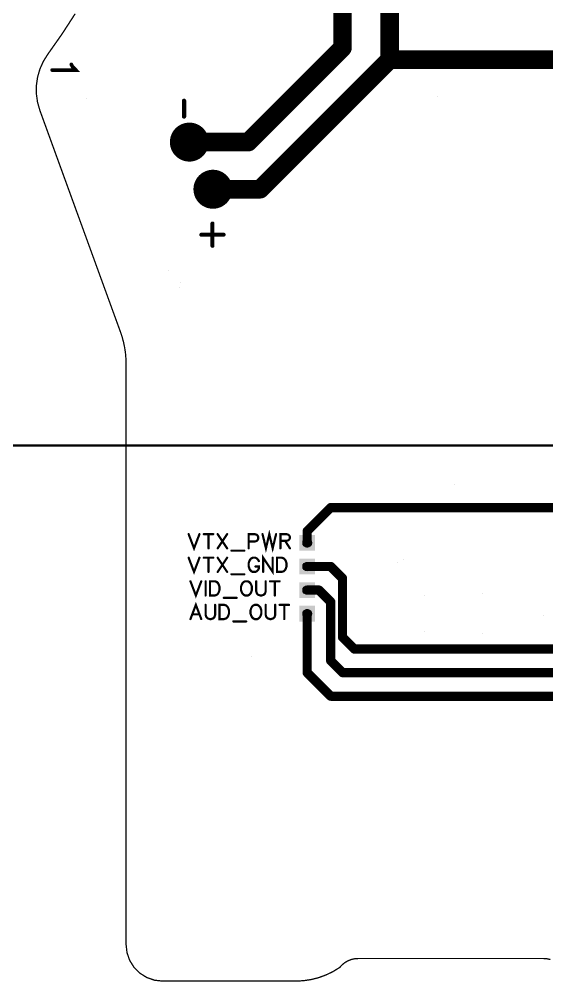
# Model space of a CAD drawing. Extents: x -129 to 144, y -158 to 158.
# Drawn here: x -61.5 to -4.7, y -157.8 to -54.1 of the extents above; entities that cross this region are included whole.
import ezdxf

# ---------------------------------------------------------------- set-up
doc = ezdxf.new("R2010")
doc.units = 0
for name, color, linetype in [('Board_Outline', 13, 'CONTINUOUS'), ('Bottom', 6, 'CONTINUOUS'), ('Bottom_Mask', 10, 'CONTINUOUS'), ('Drill_Bottom', 8, 'CONTINUOUS'), ('Drill_Top', 7, 'CONTINUOUS'), ('Top', 5, 'CONTINUOUS'), ('Top_Assy', 1, 'CONTINUOUS'), ('Top_Mask', 3, 'CONTINUOUS')]:
    doc.layers.add(name, color=color, linetype=linetype)

msp = doc.modelspace()

# ---------------------------------------------------------------- linework, layer by layer
at = {"layer": 'Board_Outline', "linetype": 'CONTINUOUS'}
for points, const_width in [([(-55.4892, -53.4848), (-56.9188, -55.6875), (-58.43, -57.835), (-58.9149, -58.6051), (-59.2875, -59.4354), (-59.5404, -60.3096), (-59.6687, -61.2105), (-59.6699, -62.1206), (-59.5439, -63.0219), (-59.2933, -63.8967), (-50.6047, -87.7673), (-50.4218, -88.3196), (-50.2713, -88.8816), (-50.1537, -89.4513), (-50.0694, -90.027), (-50.0186, -90.6065), (-50.0016, -91.188), (-50, -153.7567), (-49.9014, -154.632), (-49.6105, -155.4634), (-49.1418, -156.2092), (-48.5189, -156.8321), (-47.7731, -157.3006), (-46.9416, -157.5915), (-46.0663, -157.69), (-31.7173, -157.69), (-30.8778, -157.6479), (-30.0468, -157.522), (-29.2325, -157.3136), (-28.4431, -157.0247), (-27.6866, -156.6583), (-26.9706, -156.218), (-26.7162, -155.9385), (-26.4225, -155.7006), (-26.0963, -155.5097), (-25.7451, -155.3701), (-25.3768, -155.285), (-25, -155.2564), (-4.9993, -155.2563), (-4.6226, -155.285), (-4.2544, -155.3701)], 0.14), ([(-51.2813, -62.8367), (-51.4823, -63.5867), (-52.0313, -64.1357), (-52.7813, -64.3367), (-53.5313, -64.1357), (-54.0803, -63.5867), (-54.2813, -62.8367), (-54.0804, -62.0867), (-53.5313, -61.5376), (-52.7813, -61.3367), (-52.0313, -61.5376), (-51.4823, -62.0867), (-51.2813, -62.8367)], 0.0003), ([(-51.2813, -62.8367), (-51.4823, -63.5867), (-52.0313, -64.1357), (-52.7813, -64.3367), (-53.5313, -64.1357), (-54.0803, -63.5867), (-54.2813, -62.8367), (-54.0804, -62.0867), (-53.5313, -61.5376), (-52.7813, -61.3367), (-52.0313, -61.5376), (-51.4823, -62.0867), (-51.2813, -62.8367)], 0.0003), ([(-13.5303, -62.8), (-13.7313, -62.05), (-14.2803, -61.501), (-15.0303, -61.3), (-15.7803, -61.501), (-16.3294, -62.05), (-16.5303, -62.8), (-16.5303, -102.8003), (-16.3294, -103.5503), (-15.7803, -104.0994), (-15.0303, -104.3003), (-14.2803, -104.0994), (-13.7313, -103.5504), (-13.5303, -102.8004), (-13.5303, -62.8)], 0.0003), ([(-13.5303, -62.8), (-13.7313, -62.05), (-14.2803, -61.501), (-15.0303, -61.3), (-15.7803, -61.501), (-16.3294, -62.05), (-16.5303, -62.8), (-16.5303, -102.8003), (-16.3294, -103.5503), (-15.7803, -104.0994), (-15.0303, -104.3003), (-14.2803, -104.0994), (-13.7313, -103.5504), (-13.5303, -102.8004), (-13.5303, -62.8)], 0.0003), ([(-44.0987, -82.5703), (-44.2996, -83.3203), (-44.8486, -83.8694), (-45.5986, -84.0703), (-46.3486, -83.8694), (-46.8977, -83.3204), (-47.0986, -82.5704), (-46.8977, -81.8203), (-46.3486, -81.2713), (-45.5986, -81.0703), (-44.8486, -81.2713), (-44.2996, -81.8204), (-44.0986, -82.5704)], 0.0003), ([(-44.0987, -82.5703), (-44.2996, -83.3203), (-44.8486, -83.8694), (-45.5986, -84.0703), (-46.3486, -83.8694), (-46.8977, -83.3204), (-47.0986, -82.5704), (-46.8977, -81.8203), (-46.3486, -81.2713), (-45.5986, -81.0703), (-44.8486, -81.2713), (-44.2996, -81.8204), (-44.0986, -82.5704)], 0.0003), ([(-12.5, -119.2567), (-12.4658, -119.5154), (-12.3658, -119.7565), (-12.2069, -119.9635), (-11.9998, -120.1223), (-11.7587, -120.2222), (-11.5, -120.2564), (-6.9997, -120.2563), (-6.4821, -120.1882), (-5.9997, -119.9884), (-5.5856, -119.6706), (-5.2678, -119.2563), (-5.068, -118.774), (-5, -118.2564), (-5, -110.2563), (-5.068, -109.7387), (-5.2678, -109.2564), (-5.5855, -108.8421), (-5.9997, -108.5243), (-6.482, -108.3245), (-6.9996, -108.2564), (-23.001, -108.2563), (-23.5186, -108.3245), (-24.001, -108.5243), (-24.4151, -108.8421), (-24.7329, -109.2564), (-24.9326, -109.7387), (-25.0006, -110.2564), (-25.0007, -118.2563), (-24.9326, -118.774), (-24.7329, -119.2563), (-24.4151, -119.6706), (-24.0009, -119.9884), (-23.5186, -120.1882), (-23.001, -120.2564), (-18.5007, -120.2563), (-18.2419, -120.2222), (-18.0008, -120.1223), (-17.7938, -119.9635), (-17.6349, -119.7565), (-17.5349, -119.5154), (-17.5006, -119.2567), (-17.5007, -116.926), (-17.5348, -116.6671), (-17.6347, -116.4259), (-17.7936, -116.2187), (-18.0008, -116.0597), (-18.2421, -115.9598), (-18.501, -115.9257), (-20.0007, -115.9257), (-20.2594, -115.8916), (-20.5005, -115.7917), (-20.7075, -115.6329), (-20.8663, -115.4258), (-20.9662, -115.1847), (-21.0003, -114.926), (-21.0003, -113.2563), (-20.9662, -112.9976), (-20.8663, -112.7565), (-20.7074, -112.5494), (-20.5004, -112.3905), (-20.2594, -112.2906), (-20.0006, -112.2564), (-10, -112.2563), (-9.7412, -112.2904), (-9.5001, -112.3904), (-9.293, -112.5493), (-9.1342, -112.7564), (-9.0343, -112.9976), (-9.0003, -113.2564), (-9.0003, -114.926), (-9.0343, -115.1848), (-9.1341, -115.4259), (-9.293, -115.633), (-9.5001, -115.7919), (-9.7412, -115.8917), (-10, -115.9257), (-11.4997, -115.9257), (-11.7586, -115.9598), (-11.9998, -116.0597), (-12.207, -116.2187), (-12.366, -116.4259), (-12.4659, -116.6671), (-12.5, -116.926), (-12.5, -119.2567)], 0.0003), ([(-12.5, -119.2567), (-12.4658, -119.5154), (-12.3658, -119.7565), (-12.2069, -119.9635), (-11.9998, -120.1223), (-11.7587, -120.2222), (-11.5, -120.2564), (-6.9997, -120.2563), (-6.4821, -120.1882), (-5.9997, -119.9884), (-5.5856, -119.6706), (-5.2678, -119.2563), (-5.068, -118.774), (-5, -118.2564), (-5, -110.2563), (-5.068, -109.7387), (-5.2678, -109.2564), (-5.5855, -108.8421), (-5.9997, -108.5243), (-6.482, -108.3245), (-6.9996, -108.2564), (-23.001, -108.2563), (-23.5186, -108.3245), (-24.001, -108.5243), (-24.4151, -108.8421), (-24.7329, -109.2564), (-24.9326, -109.7387), (-25.0006, -110.2564), (-25.0007, -118.2563), (-24.9326, -118.774), (-24.7329, -119.2563), (-24.4151, -119.6706), (-24.0009, -119.9884), (-23.5186, -120.1882), (-23.001, -120.2564), (-18.5007, -120.2563), (-18.2419, -120.2222), (-18.0008, -120.1223), (-17.7938, -119.9635), (-17.6349, -119.7565), (-17.5349, -119.5154), (-17.5006, -119.2567), (-17.5007, -116.926), (-17.5348, -116.6671), (-17.6347, -116.4259), (-17.7936, -116.2187), (-18.0008, -116.0597), (-18.2421, -115.9598), (-18.501, -115.9257), (-20.0007, -115.9257), (-20.2594, -115.8916), (-20.5005, -115.7917), (-20.7075, -115.6329), (-20.8663, -115.4258), (-20.9662, -115.1847), (-21.0003, -114.926), (-21.0003, -113.2563), (-20.9662, -112.9976), (-20.8663, -112.7565), (-20.7074, -112.5494), (-20.5004, -112.3905), (-20.2594, -112.2906), (-20.0006, -112.2564), (-10, -112.2563), (-9.7412, -112.2904), (-9.5001, -112.3904), (-9.293, -112.5493), (-9.1342, -112.7564), (-9.0343, -112.9976), (-9.0003, -113.2564), (-9.0003, -114.926), (-9.0343, -115.1848), (-9.1341, -115.4259), (-9.293, -115.633), (-9.5001, -115.7919), (-9.7412, -115.8917), (-10, -115.9257), (-11.4997, -115.9257), (-11.7586, -115.9598), (-11.9998, -116.0597), (-12.207, -116.2187), (-12.366, -116.4259), (-12.4659, -116.6671), (-12.5, -116.926), (-12.5, -119.2567)], 0.0003), ([(-33.5003, -122.7563), (-33.7013, -123.5063), (-34.2503, -124.0554), (-35.0003, -124.2563), (-35.7503, -124.0554), (-36.2993, -123.5064), (-36.5003, -122.7564), (-36.2994, -122.0063), (-35.7503, -121.4573), (-35.0003, -121.2563), (-34.2503, -121.4573), (-33.7013, -122.0064), (-33.5003, -122.7564)], 0.0003), ([(-33.5003, -122.7563), (-33.7013, -123.5063), (-34.2503, -124.0554), (-35.0003, -124.2563), (-35.7503, -124.0554), (-36.2993, -123.5064), (-36.5003, -122.7564), (-36.2994, -122.0063), (-35.7503, -121.4573), (-35.0003, -121.2563), (-34.2503, -121.4573), (-33.7013, -122.0064), (-33.5003, -122.7564)], 0.0003)]:
    msp.add_lwpolyline(points, dxfattribs=dict(at, const_width=const_width))
at = {"layer": 'Board_Outline', "linetype": 'CONTINUOUS', "const_width": 0.0002}
for points in [[(-51.2814, -62.8367, 1), (-51.2812, -62.8367, 1), (-51.2814, -62.8367, 1)], [(-51.2814, -62.8367, 1), (-51.2812, -62.8367, 1), (-51.2814, -62.8367, 1)], [(-13.5304, -62.8, 1), (-13.5302, -62.8, 1), (-13.5304, -62.8, 1)], [(-13.5304, -62.8, 1), (-13.5302, -62.8, 1), (-13.5304, -62.8, 1)], [(-44.0987, -82.5703, 1), (-44.0986, -82.5703, 1), (-44.0987, -82.5703, 1)], [(-44.0987, -82.5703, 1), (-44.0986, -82.5703, 1), (-44.0987, -82.5703, 1)], [(-12.5001, -119.2567, 1), (-12.4999, -119.2567, 1), (-12.5001, -119.2567, 1)], [(-12.5001, -119.2567, 1), (-12.4999, -119.2567, 1), (-12.5001, -119.2567, 1)], [(-33.5004, -122.7563, 1), (-33.5003, -122.7563, 1), (-33.5004, -122.7563, 1)], [(-33.5004, -122.7563, 1), (-33.5003, -122.7563, 1), (-33.5004, -122.7563, 1)]]:
    msp.add_lwpolyline(points, format="xyb", dxfattribs=at)
at = {"layer": 'Bottom', "linetype": 'CONTINUOUS', "const_width": 2}
for points in [[(-26.67, -57.15), (-26.67, -20.32)], [(-36.83, -67.31), (-26.67, -57.15)], [(-43.18, -67.31), (-36.83, -67.31)]]:
    msp.add_lwpolyline(points, dxfattribs=at)
at = {"layer": 'Bottom', "linetype": 'CONTINUOUS'}
for points, const_width in [([(-27.17, -57.15, 1), (-26.17, -57.15, 1), (-27.17, -57.15, 1)], 1), ([(-27.17, -57.15, 1), (-26.17, -57.15, 1), (-27.17, -57.15, 1)], 1), ([(-42.18, -67.31, 1), (-44.18, -67.31, 1), (-42.18, -67.31, 1)], 2), ([(-43.68, -67.31, 1), (-42.68, -67.31, 1), (-43.68, -67.31, 1)], 1), ([(-37.33, -67.31, 1), (-36.33, -67.31, 1), (-37.33, -67.31, 1)], 1), ([(-37.33, -67.31, 1), (-36.33, -67.31, 1), (-37.33, -67.31, 1)], 1), ([(-39.64, -72.39, 1), (-41.64, -72.39, 1), (-39.64, -72.39, 1)], 2)]:
    msp.add_lwpolyline(points, format="xyb", dxfattribs=dict(at, const_width=const_width))
at = {"layer": 'Bottom'}
for points in [[(-31.23, -109.74), (-29.73, -109.74), (-31.23, -111.24), (-29.73, -111.24)], [(-31.23, -112.28), (-29.73, -112.28), (-31.23, -113.78), (-29.73, -113.78)], [(-31.23, -114.82), (-29.73, -114.82), (-31.23, -116.32), (-29.73, -116.32)], [(-31.23, -117.36), (-29.73, -117.36), (-31.23, -118.86), (-29.73, -118.86)]]:
    msp.add_solid(points, dxfattribs=at)
at = {"layer": 'Bottom_Mask', "linetype": 'CONTINUOUS', "const_width": 2.1}
for points in [[(-42.13, -67.31, 1), (-44.23, -67.31, 1), (-42.13, -67.31, 1)], [(-44.23, -67.31, 1), (-42.13, -67.31, 1), (-44.23, -67.31, 1)], [(-39.59, -72.39, 1), (-41.69, -72.39, 1), (-39.59, -72.39, 1)], [(-41.69, -72.39, 1), (-39.59, -72.39, 1), (-41.69, -72.39, 1)]]:
    msp.add_lwpolyline(points, format="xyb", dxfattribs=at)
at = {"layer": 'Bottom_Mask'}
for points in [[(-31.33, -109.64), (-29.63, -109.64), (-31.33, -111.34), (-29.63, -111.34)], [(-31.33, -112.18), (-29.63, -112.18), (-31.33, -113.88), (-29.63, -113.88)], [(-31.33, -114.72), (-29.63, -114.72), (-31.33, -116.42), (-29.63, -116.42)], [(-31.33, -117.26), (-29.63, -117.26), (-31.33, -118.96), (-29.63, -118.96)]]:
    msp.add_solid(points, dxfattribs=at)
at = {"layer": 'Drill_Bottom'}
for centre, radius in [((-43.18, -67.31), 0.5), ((-40.64, -72.39), 0.5), ((-30.48, -110.49), 0.45), ((-30.48, -113.03), 0.45), ((-30.48, -115.57), 0.45), ((-30.48, -118.11), 0.45)]:
    msp.add_circle(centre, radius, dxfattribs=at)
at = {"layer": 'Drill_Top'}
for centre, radius in [((-43.18, -67.31), 0.5), ((-40.64, -72.39), 0.5), ((-30.48, -110.49), 0.45), ((-30.48, -113.03), 0.45), ((-30.48, -115.57), 0.45), ((-30.48, -118.11), 0.45)]:
    msp.add_circle(centre, radius, dxfattribs=at)
at = {"layer": 'Top', "linetype": 'CONTINUOUS'}
for points, const_width in [([(-21.59, -22.86), (-21.59, -58.42)], 2), ([(-35.56, -72.39), (-21.59, -58.42)], 2), ([(-21.59, -58.42), (20.32, -58.42)], 2), ([(-40.64, -72.39), (-35.56, -72.39)], 2), ([(-30.48, -109.22), (-27.94, -106.68)], 1), ([(-27.94, -106.68), (34.29, -106.68)], 1), ([(-30.48, -110.49), (-30.48, -109.22)], 1), ([(-30.48, -113.03), (-27.94, -113.03)], 1), ([(-27.94, -113.03), (-26.67, -114.3)], 1), ([(-26.67, -114.3), (-26.67, -120.65)], 1), ([(-30.48, -115.57), (-29.21, -115.57)], 1), ([(-29.21, -115.57), (-27.94, -116.84)], 1), ([(-27.94, -116.84), (-27.94, -123.19)], 1), ([(-30.48, -118.11), (-30.48, -124.46)], 1), ([(-26.67, -120.65), (-25.4, -121.92)], 1), ([(-25.4, -121.92), (-3.81, -121.92)], 1), ([(-27.94, -123.19), (-26.67, -124.46)], 1), ([(-30.48, -124.46), (-27.94, -127)], 1), ([(-26.67, -124.46), (-2.54, -124.46)], 1), ([(-27.94, -127), (6.35, -127)], 1)]:
    msp.add_lwpolyline(points, dxfattribs=dict(at, const_width=const_width))
for points, const_width in [([(-22.09, -58.42, 1), (-21.09, -58.42, 1), (-22.09, -58.42, 1)], 1), ([(-22.09, -58.42, 1), (-21.09, -58.42, 1), (-22.09, -58.42, 1)], 1), ([(-22.09, -58.42, 1), (-21.09, -58.42, 1), (-22.09, -58.42, 1)], 1), ([(-42.18, -67.31, 1), (-44.18, -67.31, 1), (-42.18, -67.31, 1)], 2), ([(-39.64, -72.39, 1), (-41.64, -72.39, 1), (-39.64, -72.39, 1)], 2), ([(-41.14, -72.39, 1), (-40.14, -72.39, 1), (-41.14, -72.39, 1)], 1), ([(-36.06, -72.39, 1), (-35.06, -72.39, 1), (-36.06, -72.39, 1)], 1), ([(-36.06, -72.39, 1), (-35.06, -72.39, 1), (-36.06, -72.39, 1)], 1), ([(-28.19, -106.68, 1), (-27.69, -106.68, 1), (-28.19, -106.68, 1)], 0.5), ([(-28.19, -106.68, 1), (-27.69, -106.68, 1), (-28.19, -106.68, 1)], 0.5), ([(-30.73, -109.22, 1), (-30.23, -109.22, 1), (-30.73, -109.22, 1)], 0.5), ([(-30.73, -109.22, 1), (-30.23, -109.22, 1), (-30.73, -109.22, 1)], 0.5), ([(-30.73, -110.49, 1), (-30.23, -110.49, 1), (-30.73, -110.49, 1)], 0.5), ([(-30.73, -113.03, 1), (-30.23, -113.03, 1), (-30.73, -113.03, 1)], 0.5), ([(-28.19, -113.03, 1), (-27.69, -113.03, 1), (-28.19, -113.03, 1)], 0.5), ([(-28.19, -113.03, 1), (-27.69, -113.03, 1), (-28.19, -113.03, 1)], 0.5), ([(-26.92, -114.3, 1), (-26.42, -114.3, 1), (-26.92, -114.3, 1)], 0.5), ([(-26.92, -114.3, 1), (-26.42, -114.3, 1), (-26.92, -114.3, 1)], 0.5), ([(-30.73, -115.57, 1), (-30.23, -115.57, 1), (-30.73, -115.57, 1)], 0.5), ([(-29.46, -115.57, 1), (-28.96, -115.57, 1), (-29.46, -115.57, 1)], 0.5), ([(-29.46, -115.57, 1), (-28.96, -115.57, 1), (-29.46, -115.57, 1)], 0.5), ([(-28.19, -116.84, 1), (-27.69, -116.84, 1), (-28.19, -116.84, 1)], 0.5), ([(-28.19, -116.84, 1), (-27.69, -116.84, 1), (-28.19, -116.84, 1)], 0.5), ([(-30.73, -118.11, 1), (-30.23, -118.11, 1), (-30.73, -118.11, 1)], 0.5), ([(-26.92, -120.65, 1), (-26.42, -120.65, 1), (-26.92, -120.65, 1)], 0.5), ([(-26.92, -120.65, 1), (-26.42, -120.65, 1), (-26.92, -120.65, 1)], 0.5), ([(-25.65, -121.92, 1), (-25.15, -121.92, 1), (-25.65, -121.92, 1)], 0.5), ([(-25.65, -121.92, 1), (-25.15, -121.92, 1), (-25.65, -121.92, 1)], 0.5), ([(-28.19, -123.19, 1), (-27.69, -123.19, 1), (-28.19, -123.19, 1)], 0.5), ([(-28.19, -123.19, 1), (-27.69, -123.19, 1), (-28.19, -123.19, 1)], 0.5), ([(-30.73, -124.46, 1), (-30.23, -124.46, 1), (-30.73, -124.46, 1)], 0.5), ([(-30.73, -124.46, 1), (-30.23, -124.46, 1), (-30.73, -124.46, 1)], 0.5), ([(-26.92, -124.46, 1), (-26.42, -124.46, 1), (-26.92, -124.46, 1)], 0.5), ([(-26.92, -124.46, 1), (-26.42, -124.46, 1), (-26.92, -124.46, 1)], 0.5), ([(-28.19, -127, 1), (-27.69, -127, 1), (-28.19, -127, 1)], 0.5), ([(-28.19, -127, 1), (-27.69, -127, 1), (-28.19, -127, 1)], 0.5)]:
    msp.add_lwpolyline(points, format="xyb", dxfattribs=dict(at, const_width=const_width))
at = {"layer": 'Top'}
for points in [[(-31.23, -109.74), (-29.73, -109.74), (-31.23, -111.24), (-29.73, -111.24)], [(-31.23, -112.28), (-29.73, -112.28), (-31.23, -113.78), (-29.73, -113.78)], [(-31.23, -114.82), (-29.73, -114.82), (-31.23, -116.32), (-29.73, -116.32)], [(-31.23, -117.36), (-29.73, -117.36), (-31.23, -118.86), (-29.73, -118.86)]]:
    msp.add_solid(points, dxfattribs=at)
at = {"layer": 'Top_Assy', "linetype": 'CONTINUOUS'}
for points, const_width in [([(143.5, -100), (-128.5, -100), (-128.5, 100), (143.5, 100), (143.5, -100)], 0.25), ([(-55.9048, -58.9399), (-55.7812, -59.1842), (-55.419, -59.5492), (-57.9684, -59.5492)], 0.3922), ([(-43.7504, -64.551), (-43.7504, -62.8664)], 0.4706), ([(-40.689, -76.0799), (-40.689, -78.4859)], 0.4314), ([(-41.8904, -77.2844), (-39.4845, -77.2844)], 0.4314), ([(-43.2584, -109.5408), (-42.6755, -111.0721), (-42.0927, -109.5408)], 0.2353), ([(-41.6221, -109.5408), (-40.6012, -109.5408)], 0.2353), ([(-41.1116, -109.5408), (-41.1116, -111.0721)], 0.2353), ([(-40.1306, -109.5408), (-39.1097, -111.0721)], 0.2353), ([(-39.1097, -109.5408), (-40.1306, -111.0721)], 0.2353), ([(-36.7838, -110.3427), (-36.1268, -110.3427), (-35.9095, -110.2703), (-35.8354, -110.1961), (-35.7629, -110.0513), (-35.7629, -109.8323), (-35.8354, -109.6874), (-35.9095, -109.6133), (-36.1268, -109.5408), (-36.7838, -109.5408), (-36.7838, -111.0721)], 0.2353), ([(-35.2923, -109.5408), (-34.9268, -111.0721), (-34.5629, -109.5408), (-34.199, -111.0721), (-33.8335, -109.5408)], 0.2353), ([(-33.3629, -110.2703), (-32.7076, -110.2703), (-32.4886, -110.1961), (-32.4144, -110.1237), (-32.342, -109.9788), (-32.342, -109.8323), (-32.4144, -109.6874), (-32.4886, -109.6133), (-32.7076, -109.5408), (-33.3629, -109.5408), (-33.3629, -111.0721)], 0.2353), ([(-32.8524, -110.2703), (-32.342, -111.0721)], 0.2353), ([(-43.2584, -112.0808), (-42.6755, -113.6121), (-42.0927, -112.0808)], 0.2353), ([(-41.6221, -112.0808), (-40.6012, -112.0808)], 0.2353), ([(-41.1116, -112.0808), (-41.1116, -113.6121)], 0.2353), ([(-40.1306, -112.0808), (-39.1097, -113.6121)], 0.2353), ([(-39.1097, -112.0808), (-40.1306, -113.6121)], 0.2353), ([(-38.6391, -111.3248), (-37.2544, -111.3248)], 0.2353), ([(-35.6905, -112.4447), (-35.7629, -112.2998), (-35.9095, -112.1533), (-36.0544, -112.0808), (-36.3458, -112.0808), (-36.4924, -112.1533), (-36.6372, -112.2998), (-36.7114, -112.4447), (-36.7838, -112.6637), (-36.7838, -113.0293), (-36.7114, -113.2466), (-36.6372, -113.3931), (-36.4924, -113.538), (-36.3458, -113.6121), (-36.0544, -113.6121), (-35.9095, -113.538), (-35.7629, -113.3931), (-35.6905, -113.2466), (-35.6905, -113.0293), (-36.0544, -113.0293)], 0.2353), ([(-34.199, -112.0808), (-34.199, -113.6121), (-35.2199, -112.0808), (-35.2199, -113.6121)], 0.2353), ([(-33.7284, -112.0808), (-33.7284, -113.6121), (-33.218, -113.6121), (-32.999, -113.538), (-32.8524, -113.3931), (-32.78, -113.2466), (-32.7076, -113.0293), (-32.7076, -112.6637), (-32.78, -112.4447), (-32.8524, -112.2998), (-32.999, -112.1533), (-33.218, -112.0808), (-33.7284, -112.0808)], 0.2353), ([(-38.6391, -113.8648), (-37.2544, -113.8648)], 0.2353), ([(-43.0624, -114.6208), (-42.4795, -116.1521), (-41.8966, -114.6208)], 0.2353), ([(-41.426, -114.6208), (-41.426, -116.1521)], 0.2353), ([(-40.9554, -114.6208), (-40.9554, -116.1521), (-40.445, -116.1521), (-40.226, -116.078), (-40.0794, -115.9331), (-40.007, -115.7866), (-39.9345, -115.5693), (-39.9345, -115.2037), (-40.007, -114.9847), (-40.0794, -114.8398), (-40.226, -114.6933), (-40.445, -114.6208), (-40.9554, -114.6208)], 0.2353), ([(-37.1706, -114.6208), (-37.3172, -114.6933), (-37.4621, -114.8398), (-37.5362, -114.9847), (-37.6086, -115.2037), (-37.6086, -115.5693), (-37.5362, -115.7866), (-37.4621, -115.9331), (-37.3172, -116.078), (-37.1706, -116.1521), (-36.8792, -116.1521), (-36.7343, -116.078), (-36.5877, -115.9331), (-36.5153, -115.7866), (-36.4429, -115.5693), (-36.4429, -115.2037), (-36.5153, -114.9847), (-36.5877, -114.8398), (-36.7343, -114.6933), (-36.8792, -114.6208), (-37.1706, -114.6208)], 0.2353), ([(-35.9723, -114.6208), (-35.9723, -115.7141), (-35.8998, -115.9331), (-35.7533, -116.078), (-35.5343, -116.1521), (-35.3894, -116.1521), (-35.1704, -116.078), (-35.0238, -115.9331), (-34.9514, -115.7141), (-34.9514, -114.6208)], 0.2353), ([(-34.4808, -114.6208), (-33.4599, -114.6208)], 0.2353), ([(-33.9704, -114.6208), (-33.9704, -116.1521)], 0.2353), ([(-41.8949, -118.6921), (-42.4795, -117.1608), (-43.0624, -118.6921)], 0.2353), ([(-41.4243, -117.1608), (-41.4243, -118.2541), (-41.3519, -118.4731), (-41.2053, -118.618), (-40.9863, -118.6921), (-40.8414, -118.6921), (-40.6224, -118.618), (-40.4759, -118.4731), (-40.4034, -118.2541), (-40.4034, -117.1608)], 0.2353), ([(-39.9329, -117.1608), (-39.9329, -118.6921), (-39.4224, -118.6921), (-39.2034, -118.618), (-39.0569, -118.4731), (-38.9844, -118.3266), (-38.912, -118.1093), (-38.912, -117.7437), (-38.9844, -117.5247), (-39.0569, -117.3798), (-39.2034, -117.2333), (-39.4224, -117.1608), (-39.9329, -117.1608)], 0.2353), ([(-39.464, -116.4048), (-38.0792, -116.4048)], 0.2353), ([(-36.1481, -117.1608), (-36.2946, -117.2333), (-36.4395, -117.3798), (-36.5136, -117.5247), (-36.5861, -117.7437), (-36.5861, -118.1093), (-36.5136, -118.3266), (-36.4395, -118.4731), (-36.2946, -118.618), (-36.1481, -118.6921), (-35.8566, -118.6921), (-35.7117, -118.618), (-35.5652, -118.4731), (-35.4927, -118.3266), (-35.4203, -118.1093), (-35.4203, -117.7437), (-35.4927, -117.5247), (-35.5652, -117.3798), (-35.7117, -117.2333), (-35.8566, -117.1608), (-36.1481, -117.1608)], 0.2353), ([(-34.9497, -117.1608), (-34.9497, -118.2541), (-34.8773, -118.4731), (-34.7307, -118.618), (-34.5117, -118.6921), (-34.3668, -118.6921), (-34.1478, -118.618), (-34.0013, -118.4731), (-33.9288, -118.2541), (-33.9288, -117.1608)], 0.2353), ([(-33.4582, -117.1608), (-32.4374, -117.1608)], 0.2353), ([(-32.9478, -117.1608), (-32.9478, -118.6921)], 0.2353), ([(-42.8434, -118.1817), (-42.1139, -118.1817)], 0.2353), ([(-38.4414, -118.9448), (-37.0566, -118.9448)], 0.2353)]:
    msp.add_lwpolyline(points, dxfattribs=dict(at, const_width=const_width))
for points, const_width in [([(-56.0028, -58.9399, 1), (-55.8067, -58.9399, 1), (-56.0028, -58.9399, 1)], 0.1961), ([(-58.0665, -59.5492, 1), (-57.8704, -59.5492, 1), (-58.0665, -59.5492, 1)], 0.1961), ([(-43.8681, -62.8664, 1), (-43.6328, -62.8664, 1), (-43.8681, -62.8664, 1)], 0.2353), ([(-43.8681, -64.551, 1), (-43.6328, -64.551, 1), (-43.8681, -64.551, 1)], 0.2353), ([(-40.7968, -76.0799, 1), (-40.5811, -76.0799, 1), (-40.7968, -76.0799, 1)], 0.2157), ([(-41.9982, -77.2844, 1), (-41.7825, -77.2844, 1), (-41.9982, -77.2844, 1)], 0.2157), ([(-39.5923, -77.2844, 1), (-39.3766, -77.2844, 1), (-39.5923, -77.2844, 1)], 0.2157), ([(-40.7968, -78.4859, 1), (-40.5811, -78.4859, 1), (-40.7968, -78.4859, 1)], 0.2157), ([(-43.3172, -109.5408, 1), (-43.1996, -109.5408, 1), (-43.3172, -109.5408, 1)], 0.1176), ([(-42.1515, -109.5408, 1), (-42.0338, -109.5408, 1), (-42.1515, -109.5408, 1)], 0.1176), ([(-41.6809, -109.5408, 1), (-41.5633, -109.5408, 1), (-41.6809, -109.5408, 1)], 0.1176), ([(-41.1705, -109.5408, 1), (-41.0528, -109.5408, 1), (-41.1705, -109.5408, 1)], 0.1176), ([(-40.66, -109.5408, 1), (-40.5424, -109.5408, 1), (-40.66, -109.5408, 1)], 0.1176), ([(-40.1894, -109.5408, 1), (-40.0718, -109.5408, 1), (-40.1894, -109.5408, 1)], 0.1176), ([(-39.1686, -109.5408, 1), (-39.0509, -109.5408, 1), (-39.1686, -109.5408, 1)], 0.1176), ([(-35.3512, -109.5408, 1), (-35.2335, -109.5408, 1), (-35.3512, -109.5408, 1)], 0.1176), ([(-33.8923, -109.5408, 1), (-33.7746, -109.5408, 1), (-33.8923, -109.5408, 1)], 0.1176), ([(-36.8426, -110.3427, 1), (-36.725, -110.3427, 1), (-36.8426, -110.3427, 1)], 0.1176), ([(-33.4217, -110.2703, 1), (-33.3041, -110.2703, 1), (-33.4217, -110.2703, 1)], 0.1176), ([(-32.9113, -110.2703, 1), (-32.7936, -110.2703, 1), (-32.9113, -110.2703, 1)], 0.1176), ([(-43.3172, -112.0808, 1), (-43.1996, -112.0808, 1), (-43.3172, -112.0808, 1)], 0.1176), ([(-42.1515, -112.0808, 1), (-42.0338, -112.0808, 1), (-42.1515, -112.0808, 1)], 0.1176), ([(-41.6809, -112.0808, 1), (-41.5633, -112.0808, 1), (-41.6809, -112.0808, 1)], 0.1176), ([(-41.1705, -111.0721, 1), (-41.0528, -111.0721, 1), (-41.1705, -111.0721, 1)], 0.1176), ([(-41.1705, -112.0808, 1), (-41.0528, -112.0808, 1), (-41.1705, -112.0808, 1)], 0.1176), ([(-40.66, -112.0808, 1), (-40.5424, -112.0808, 1), (-40.66, -112.0808, 1)], 0.1176), ([(-40.1894, -111.0721, 1), (-40.0718, -111.0721, 1), (-40.1894, -111.0721, 1)], 0.1176), ([(-40.1894, -112.0808, 1), (-40.0718, -112.0808, 1), (-40.1894, -112.0808, 1)], 0.1176), ([(-39.1686, -111.0721, 1), (-39.0509, -111.0721, 1), (-39.1686, -111.0721, 1)], 0.1176), ([(-39.1686, -112.0808, 1), (-39.0509, -112.0808, 1), (-39.1686, -112.0808, 1)], 0.1176), ([(-38.698, -111.3248, 1), (-38.5803, -111.3248, 1), (-38.698, -111.3248, 1)], 0.1176), ([(-37.3132, -111.3248, 1), (-37.1956, -111.3248, 1), (-37.3132, -111.3248, 1)], 0.1176), ([(-36.8426, -111.0721, 1), (-36.725, -111.0721, 1), (-36.8426, -111.0721, 1)], 0.1176), ([(-34.2578, -112.0808, 1), (-34.1402, -112.0808, 1), (-34.2578, -112.0808, 1)], 0.1176), ([(-33.7873, -112.0808, 1), (-33.6696, -112.0808, 1), (-33.7873, -112.0808, 1)], 0.1176), ([(-33.4217, -111.0721, 1), (-33.3041, -111.0721, 1), (-33.4217, -111.0721, 1)], 0.1176), ([(-32.4008, -111.0721, 1), (-32.2832, -111.0721, 1), (-32.4008, -111.0721, 1)], 0.1176), ([(-36.1132, -113.0293, 1), (-35.9955, -113.0293, 1), (-36.1132, -113.0293, 1)], 0.1176), ([(-35.7493, -112.4447, 1), (-35.6317, -112.4447, 1), (-35.7493, -112.4447, 1)], 0.1176), ([(-41.1705, -113.6121, 1), (-41.0528, -113.6121, 1), (-41.1705, -113.6121, 1)], 0.1176), ([(-40.1894, -113.6121, 1), (-40.0718, -113.6121, 1), (-40.1894, -113.6121, 1)], 0.1176), ([(-39.1686, -113.6121, 1), (-39.0509, -113.6121, 1), (-39.1686, -113.6121, 1)], 0.1176), ([(-38.698, -113.8648, 1), (-38.5803, -113.8648, 1), (-38.698, -113.8648, 1)], 0.1176), ([(-37.3132, -113.8648, 1), (-37.1956, -113.8648, 1), (-37.3132, -113.8648, 1)], 0.1176), ([(-35.2787, -113.6121, 1), (-35.1611, -113.6121, 1), (-35.2787, -113.6121, 1)], 0.1176), ([(-43.1212, -114.6208, 1), (-43.0035, -114.6208, 1), (-43.1212, -114.6208, 1)], 0.1176), ([(-41.9554, -114.6208, 1), (-41.8378, -114.6208, 1), (-41.9554, -114.6208, 1)], 0.1176), ([(-41.4848, -114.6208, 1), (-41.3672, -114.6208, 1), (-41.4848, -114.6208, 1)], 0.1176), ([(-41.0142, -114.6208, 1), (-40.8966, -114.6208, 1), (-41.0142, -114.6208, 1)], 0.1176), ([(-37.2294, -114.6208, 1), (-37.1118, -114.6208, 1), (-37.2294, -114.6208, 1)], 0.1176), ([(-36.0311, -114.6208, 1), (-35.9134, -114.6208, 1), (-36.0311, -114.6208, 1)], 0.1176), ([(-35.0102, -114.6208, 1), (-34.8926, -114.6208, 1), (-35.0102, -114.6208, 1)], 0.1176), ([(-34.5396, -114.6208, 1), (-34.422, -114.6208, 1), (-34.5396, -114.6208, 1)], 0.1176), ([(-34.0292, -114.6208, 1), (-33.9115, -114.6208, 1), (-34.0292, -114.6208, 1)], 0.1176), ([(-33.5188, -114.6208, 1), (-33.4011, -114.6208, 1), (-33.5188, -114.6208, 1)], 0.1176), ([(-41.4848, -116.1521, 1), (-41.3672, -116.1521, 1), (-41.4848, -116.1521, 1)], 0.1176), ([(-34.0292, -116.1521, 1), (-33.9115, -116.1521, 1), (-34.0292, -116.1521, 1)], 0.1176), ([(-41.4831, -117.1608, 1), (-41.3655, -117.1608, 1), (-41.4831, -117.1608, 1)], 0.1176), ([(-40.4623, -117.1608, 1), (-40.3446, -117.1608, 1), (-40.4623, -117.1608, 1)], 0.1176), ([(-39.9917, -117.1608, 1), (-39.874, -117.1608, 1), (-39.9917, -117.1608, 1)], 0.1176), ([(-39.5228, -116.4048, 1), (-39.4051, -116.4048, 1), (-39.5228, -116.4048, 1)], 0.1176), ([(-38.138, -116.4048, 1), (-38.0204, -116.4048, 1), (-38.138, -116.4048, 1)], 0.1176), ([(-36.2069, -117.1608, 1), (-36.0892, -117.1608, 1), (-36.2069, -117.1608, 1)], 0.1176), ([(-35.0085, -117.1608, 1), (-34.8909, -117.1608, 1), (-35.0085, -117.1608, 1)], 0.1176), ([(-33.9877, -117.1608, 1), (-33.87, -117.1608, 1), (-33.9877, -117.1608, 1)], 0.1176), ([(-33.5171, -117.1608, 1), (-33.3994, -117.1608, 1), (-33.5171, -117.1608, 1)], 0.1176), ([(-33.0066, -117.1608, 1), (-32.889, -117.1608, 1), (-33.0066, -117.1608, 1)], 0.1176), ([(-32.4962, -117.1608, 1), (-32.3785, -117.1608, 1), (-32.4962, -117.1608, 1)], 0.1176), ([(-42.9022, -118.1817, 1), (-42.7845, -118.1817, 1), (-42.9022, -118.1817, 1)], 0.1176), ([(-42.1727, -118.1817, 1), (-42.0551, -118.1817, 1), (-42.1727, -118.1817, 1)], 0.1176), ([(-43.1212, -118.6921, 1), (-43.0035, -118.6921, 1), (-43.1212, -118.6921, 1)], 0.1176), ([(-41.9537, -118.6921, 1), (-41.8361, -118.6921, 1), (-41.9537, -118.6921, 1)], 0.1176), ([(-38.5002, -118.9448, 1), (-38.3826, -118.9448, 1), (-38.5002, -118.9448, 1)], 0.1176), ([(-37.1155, -118.9448, 1), (-36.9978, -118.9448, 1), (-37.1155, -118.9448, 1)], 0.1176), ([(-33.0066, -118.6921, 1), (-32.889, -118.6921, 1), (-33.0066, -118.6921, 1)], 0.1176)]:
    msp.add_lwpolyline(points, format="xyb", dxfattribs=dict(at, const_width=const_width))
at = {"layer": 'Top_Mask', "linetype": 'CONTINUOUS', "const_width": 2.1}
for points in [[(-42.13, -67.31, 1), (-44.23, -67.31, 1), (-42.13, -67.31, 1)], [(-44.23, -67.31, 1), (-42.13, -67.31, 1), (-44.23, -67.31, 1)], [(-39.59, -72.39, 1), (-41.69, -72.39, 1), (-39.59, -72.39, 1)], [(-41.69, -72.39, 1), (-39.59, -72.39, 1), (-41.69, -72.39, 1)]]:
    msp.add_lwpolyline(points, format="xyb", dxfattribs=at)
at = {"layer": 'Top_Mask'}
for points in [[(-31.33, -109.64), (-29.63, -109.64), (-31.33, -111.34), (-29.63, -111.34)], [(-31.33, -112.18), (-29.63, -112.18), (-31.33, -113.88), (-29.63, -113.88)], [(-31.33, -114.72), (-29.63, -114.72), (-31.33, -116.42), (-29.63, -116.42)], [(-31.33, -117.26), (-29.63, -117.26), (-31.33, -118.96), (-29.63, -118.96)]]:
    msp.add_solid(points, dxfattribs=at)

doc.saveas('drawing.dxf')
